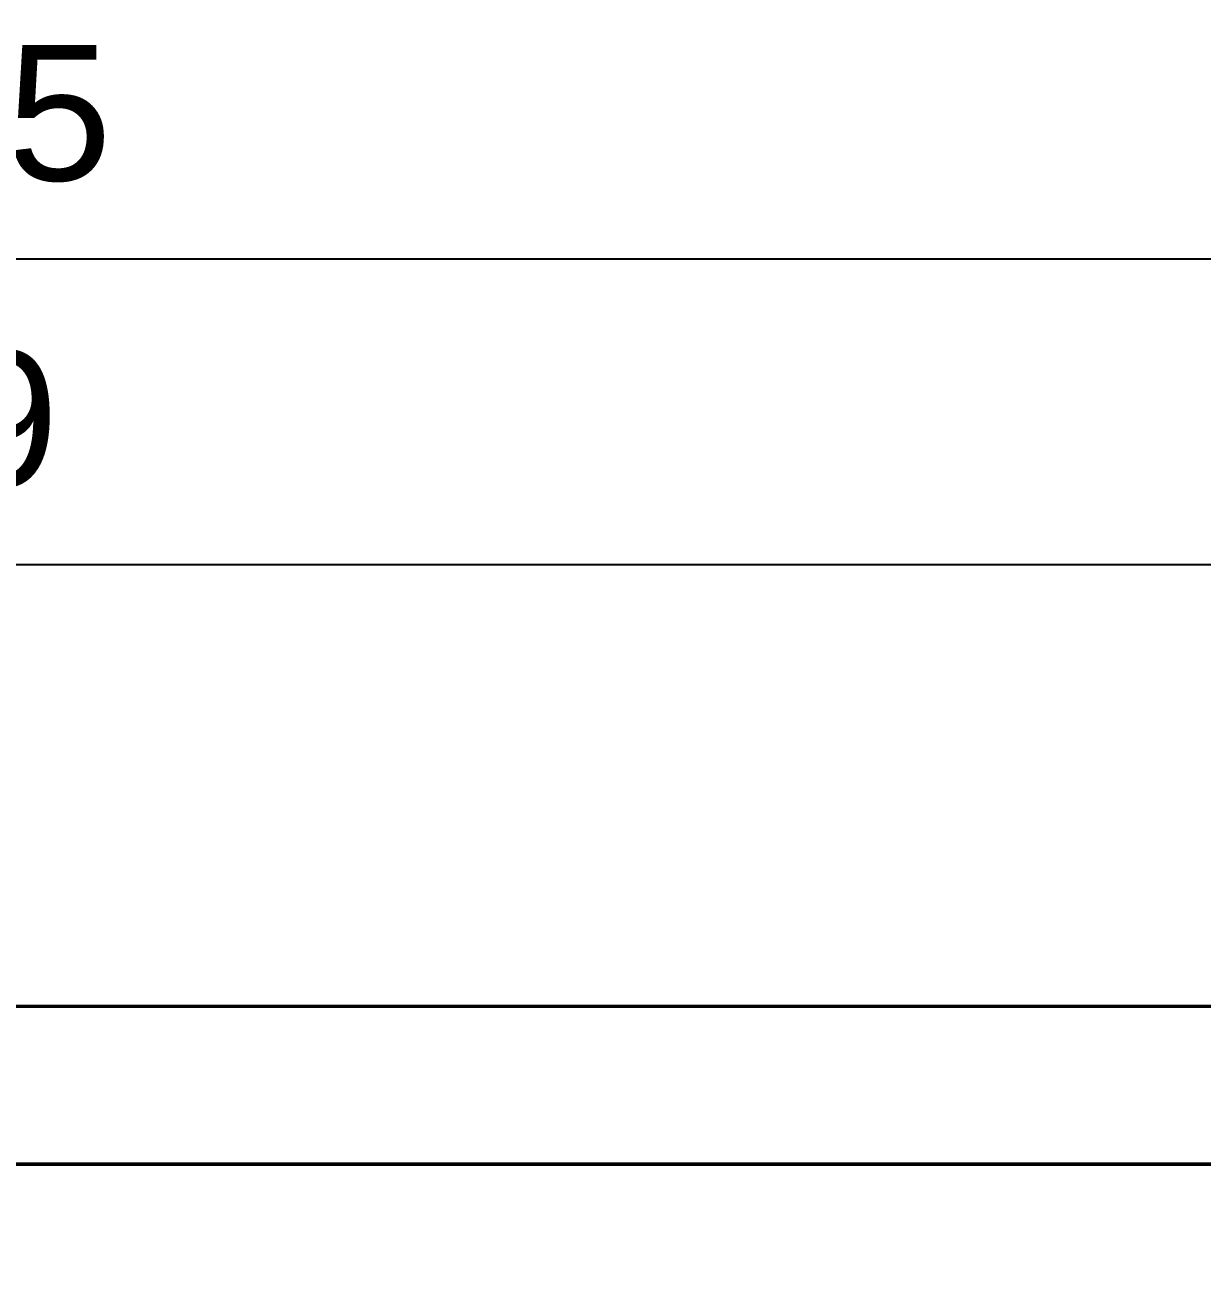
# Model space of a CAD drawing. Header units: millimetres. Extents: x 37 to 347, y 164 to 266.
# Drawn here: x 289.53 to 311.26, y 236.08 to 258.96 of the extents above; entities that cross this region are included whole.
import ezdxf

# ---------------------------------------------------------------- set-up
doc = ezdxf.new("R2010")
doc.units = ezdxf.units.MM
doc.header["$LTSCALE"] = 0.75
doc.layers.add('Visible', color=7, linetype='Continuous', lineweight=50)
doc.layers.add('尺寸标注', color=3, linetype='Continuous', lineweight=25)
doc.styles.get("Standard").update_dxf_attribs({"font": 'arial.ttf'})
doc.dimstyles.new('Dim-ISO-25', dxfattribs={"dimtxt": 3.5, "dimasz": 3.5, "dimexe": 2.1, "dimexo": 2.1, "dimgap": 1.4, "dimtad": 1, "dimzin": 12, "dimdsep": 46, "dimtxsty": 'Standard', "dimcen": 0, "dimazin": 3, "dimtp": 0.1, "dimtm": 0.1, "dimtfac": 0.714286, "dimtmove": 0, "dimatfit": 3, "dimfxl": 1, "dimtzin": 12, "dimarcsym": 0})

# ---------------------------------------------------------------- blocks, each defined once
blk = doc.blocks.new('*D79')
at = {"color": 0, "linetype": 'ByBlock', "lineweight": -2}
for p, q in [((249.817, 235.29), (249.817, 251.103)), ((323.697, 235.232), (323.697, 251.103)), ((249.817, 249.003), (323.697, 249.003))]:
    blk.add_line(p, q, dxfattribs=at)
at = {"color": 0, "linetype": 'ByBlock'}
for points in [[(249.817, 249.003), (253.317, 248.42), (253.317, 249.587)], [(323.697, 249.003), (320.197, 248.42), (320.197, 249.587)]]:
    blk.add_solid(points, dxfattribs=at)
at = {"layer": 'Defpoints', "color": 0, "linetype": 'ByBlock'}
for p in [(249.817, 233.19), (323.697, 233.132)]:
    blk.add_point(p, dxfattribs=at)
at = {"color": 0, "linetype": 'ByBlock', "lineweight": -2, "insert": (286.757, 251.681), "char_height": 2.5, "attachment_point": 5}
blk.add_mtext('73.9', dxfattribs=at)
blk = doc.blocks.new('*D80')
at = {"color": 0, "linetype": 'ByBlock', "lineweight": -2}
for p, q in [((245.043, 238.539), (245.043, 256.745)), ((328.49, 238.539), (328.49, 256.745)), ((245.043, 254.645), (328.49, 254.645))]:
    blk.add_line(p, q, dxfattribs=at)
at = {"color": 0, "linetype": 'ByBlock'}
for points in [[(245.043, 254.645), (248.543, 254.061), (248.543, 255.228)], [(328.49, 254.645), (324.99, 254.061), (324.99, 255.228)]]:
    blk.add_solid(points, dxfattribs=at)
at = {"layer": 'Defpoints', "color": 0, "linetype": 'ByBlock'}
for p in [(245.043, 236.439), (328.49, 236.439)]:
    blk.add_point(p, dxfattribs=at)
at = {"color": 0, "linetype": 'ByBlock', "lineweight": -2, "insert": (286.767, 257.322), "char_height": 2.5, "attachment_point": 5}
blk.add_mtext('\\A0;83.45', dxfattribs=at)

msp = doc.modelspace()

# ---------------------------------------------------------------- linework, layer by layer
at = {"layer": 'Visible'}
for p, q in [((246.546, 240.848), (326.986, 240.859)), ((326.99, 237.946), (246.55, 237.939))]:
    msp.add_line(p, q, dxfattribs=at)

# ---------------------------------------------------------------- dimensions: what is measured, and where the dimension line sits
at = {"layer": '尺寸标注'}
dim = msp.add_linear_dim(base=(328.49, 254.645), p1=(245.043, 236.439), p2=(328.49, 236.439), dimstyle='Dim-ISO-25', override={"dimtxt": 2.5, "dimtoh": 1}, dxfattribs=at)
dim.commit()
dim.dimension.update_dxf_attribs({"geometry": '*D80', "text_midpoint": (286.767, 257.322)})
dim = msp.add_linear_dim(base=(323.697, 249.003), p1=(249.817, 233.19), p2=(323.697, 233.132), text='73.9', dimstyle='Dim-ISO-25', override={"dimtxt": 2.5, "dimtoh": 1}, dxfattribs=at)
dim.commit()
dim.dimension.update_dxf_attribs({"geometry": '*D79', "text_midpoint": (286.757, 251.681)})

doc.saveas('drawing.dxf')
